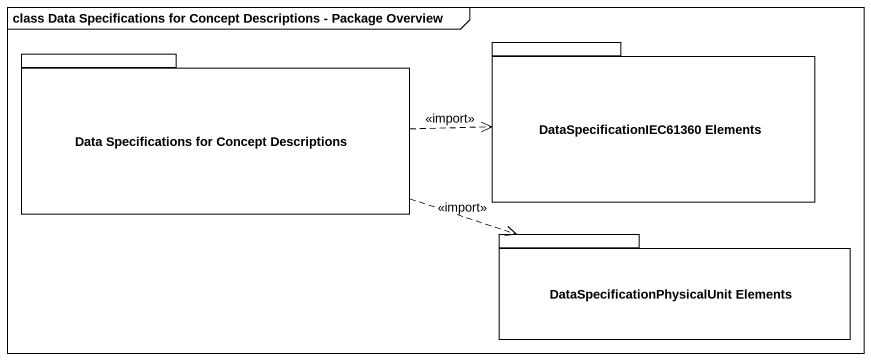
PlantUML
@startuml
mainframe class Data Specifications for Concept Descriptions - Package Overview
package "Data Specifications for Concept Descriptions" as Data_Specifications_for {
}
package "DataSpecificationIEC61360 Elements" as DataSpecificationIEC61360 {
}
package "DataSpecificationPhysicalUnit Elements" as DataSpecificationPhysicalUni {
}
Data_Specifications_for .right.> DataSpecificationIEC61360 : <<import>>
Data_Specifications_for .right.> DataSpecificationPhysicalUni : <<import>>
@enduml
